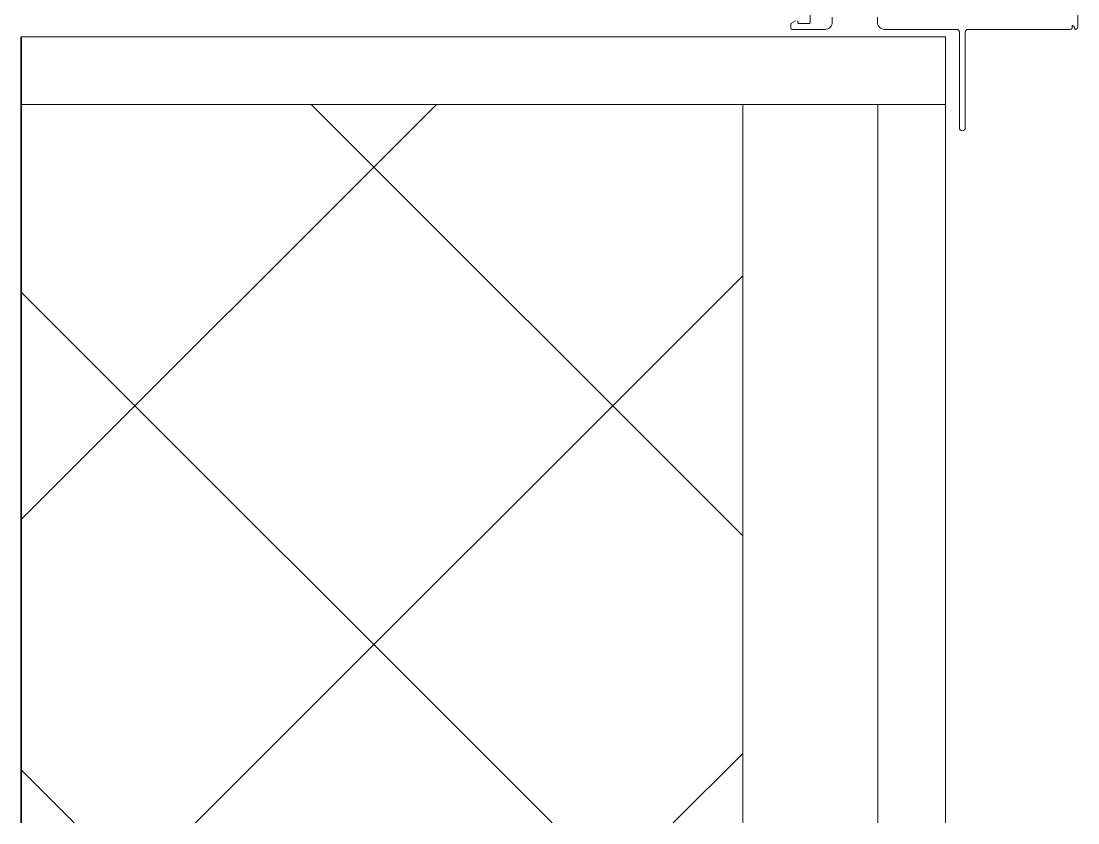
# Model space of a CAD drawing. Header units: inches. Extents: x -3905 to 10892, y 1064 to 9590.
# Drawn here: x 1832.88 to 1844.61, y 4158.29 to 4167.2 of the extents above; entities that cross this region are included whole.
import ezdxf

# ---------------------------------------------------------------- set-up
doc = ezdxf.new("R2010")
doc.units = ezdxf.units.IN
doc.header["$MEASUREMENT"] = 0
doc.layers.add('SECTIONS', color=70, linetype='Continuous', lineweight=0)

# ---------------------------------------------------------------- blocks, each defined once
blk = doc.blocks.new('*U408')
at = {"color": 0, "linetype": 'ByBlock', "lineweight": 0}
blk.add_line((0, 0), (-0.5, 0), dxfattribs=at)
for points in [[(-1.97, 0.289), (-1.97, 0.112, 0.414214), (-1.94, 0.082, 0.414214), (-1.935, 0.087), (-1.935, 0.096, -0.198912), (-1.931, 0.106), (-1.91, 0.127), (-1.905, 0.127), (-1.905, 0.097, 0.414214), (-1.89, 0.082), (-0.75, 0.082, -0.414214), (-0.72, 0.052), (-0.72, -1.01, 1), (-0.655, -1.01), (-0.655, 0.052, -0.414214), (-0.625, 0.082), (0.175, 0.082, 0.414214), (0.255, 0.162), (0.255, 0.217, -0.414214)], [(0.755, 0.217), (0.755, 0.162, 0.414214), (0.835, 0.082), (0.935, 0.082), (1.2, 0.082, 0.414214), (1.215, 0.097), (1.215, 0.147), (1.163, 0.177)], [(1.138, 0.177), (1.138, 0.162, -0.414214), (1.123, 0.147), (1.015, 0.147, -0.414214), (1, 0.162), (1, 0.292, -0.414214)]]:
    blk.add_lwpolyline(points, format="xyb", dxfattribs=at)

msp = doc.modelspace()

# ---------------------------------------------------------------- hatches: boundary and pattern name
at = {"layer": 'SECTIONS', "linetype": 'Continuous', "lineweight": 0}
h = msp.add_hatch(dxfattribs=at)
h.set_pattern_fill('ANSI37', color=256, scale=30)
h.set_pattern_definition([(45, (349.213, 678.6528), (-2.6516504, 2.6516504), []), (135, (349.213, 678.6528), (-2.6516504, -2.6516504), [])])
h.paths.add_polyline_path([(1832.87752, 4158.29328), (1840.88533, 4158.29328), (1840.88533, 4166.27122), (1832.87752, 4166.27122)])

# ---------------------------------------------------------------- linework, layer by layer
at = {"layer": 'SECTIONS', "lineweight": 35}
msp.add_line((1832.87752, 4158.29328), (1832.87752, 4167.02122), dxfattribs=at)
at = {"layer": 'SECTIONS', "linetype": 'Continuous', "lineweight": 5}
for p, q in [((1832.87752, 4167.02122), (1843.13533, 4167.02122)), ((1843.13533, 4158.29328), (1843.13533, 4167.02122)), ((1832.87752, 4166.27122), (1843.13533, 4166.27122))]:
    msp.add_line(p, q, dxfattribs=at)
at = {"layer": 'SECTIONS', "lineweight": 5}
msp.add_line((1840.88533, 4166.27122), (1840.88533, 4158.29328), dxfattribs=at)
at = {"layer": 'SECTIONS', "lineweight": 0}
for points in [[(1840.88533, 4166.27122), (1840.88533, 4158.29328)], [(1842.38533, 4158.29328), (1842.38533, 4166.27122)]]:
    msp.add_lwpolyline(points, dxfattribs=at)

# ---------------------------------------------------------------- block references
at = {"layer": 'SECTIONS', "lineweight": 0, "xscale": -1}
msp.add_blockref('*U408', (1842.63533, 4167.02122), dxfattribs=at)

doc.saveas('drawing.dxf')
